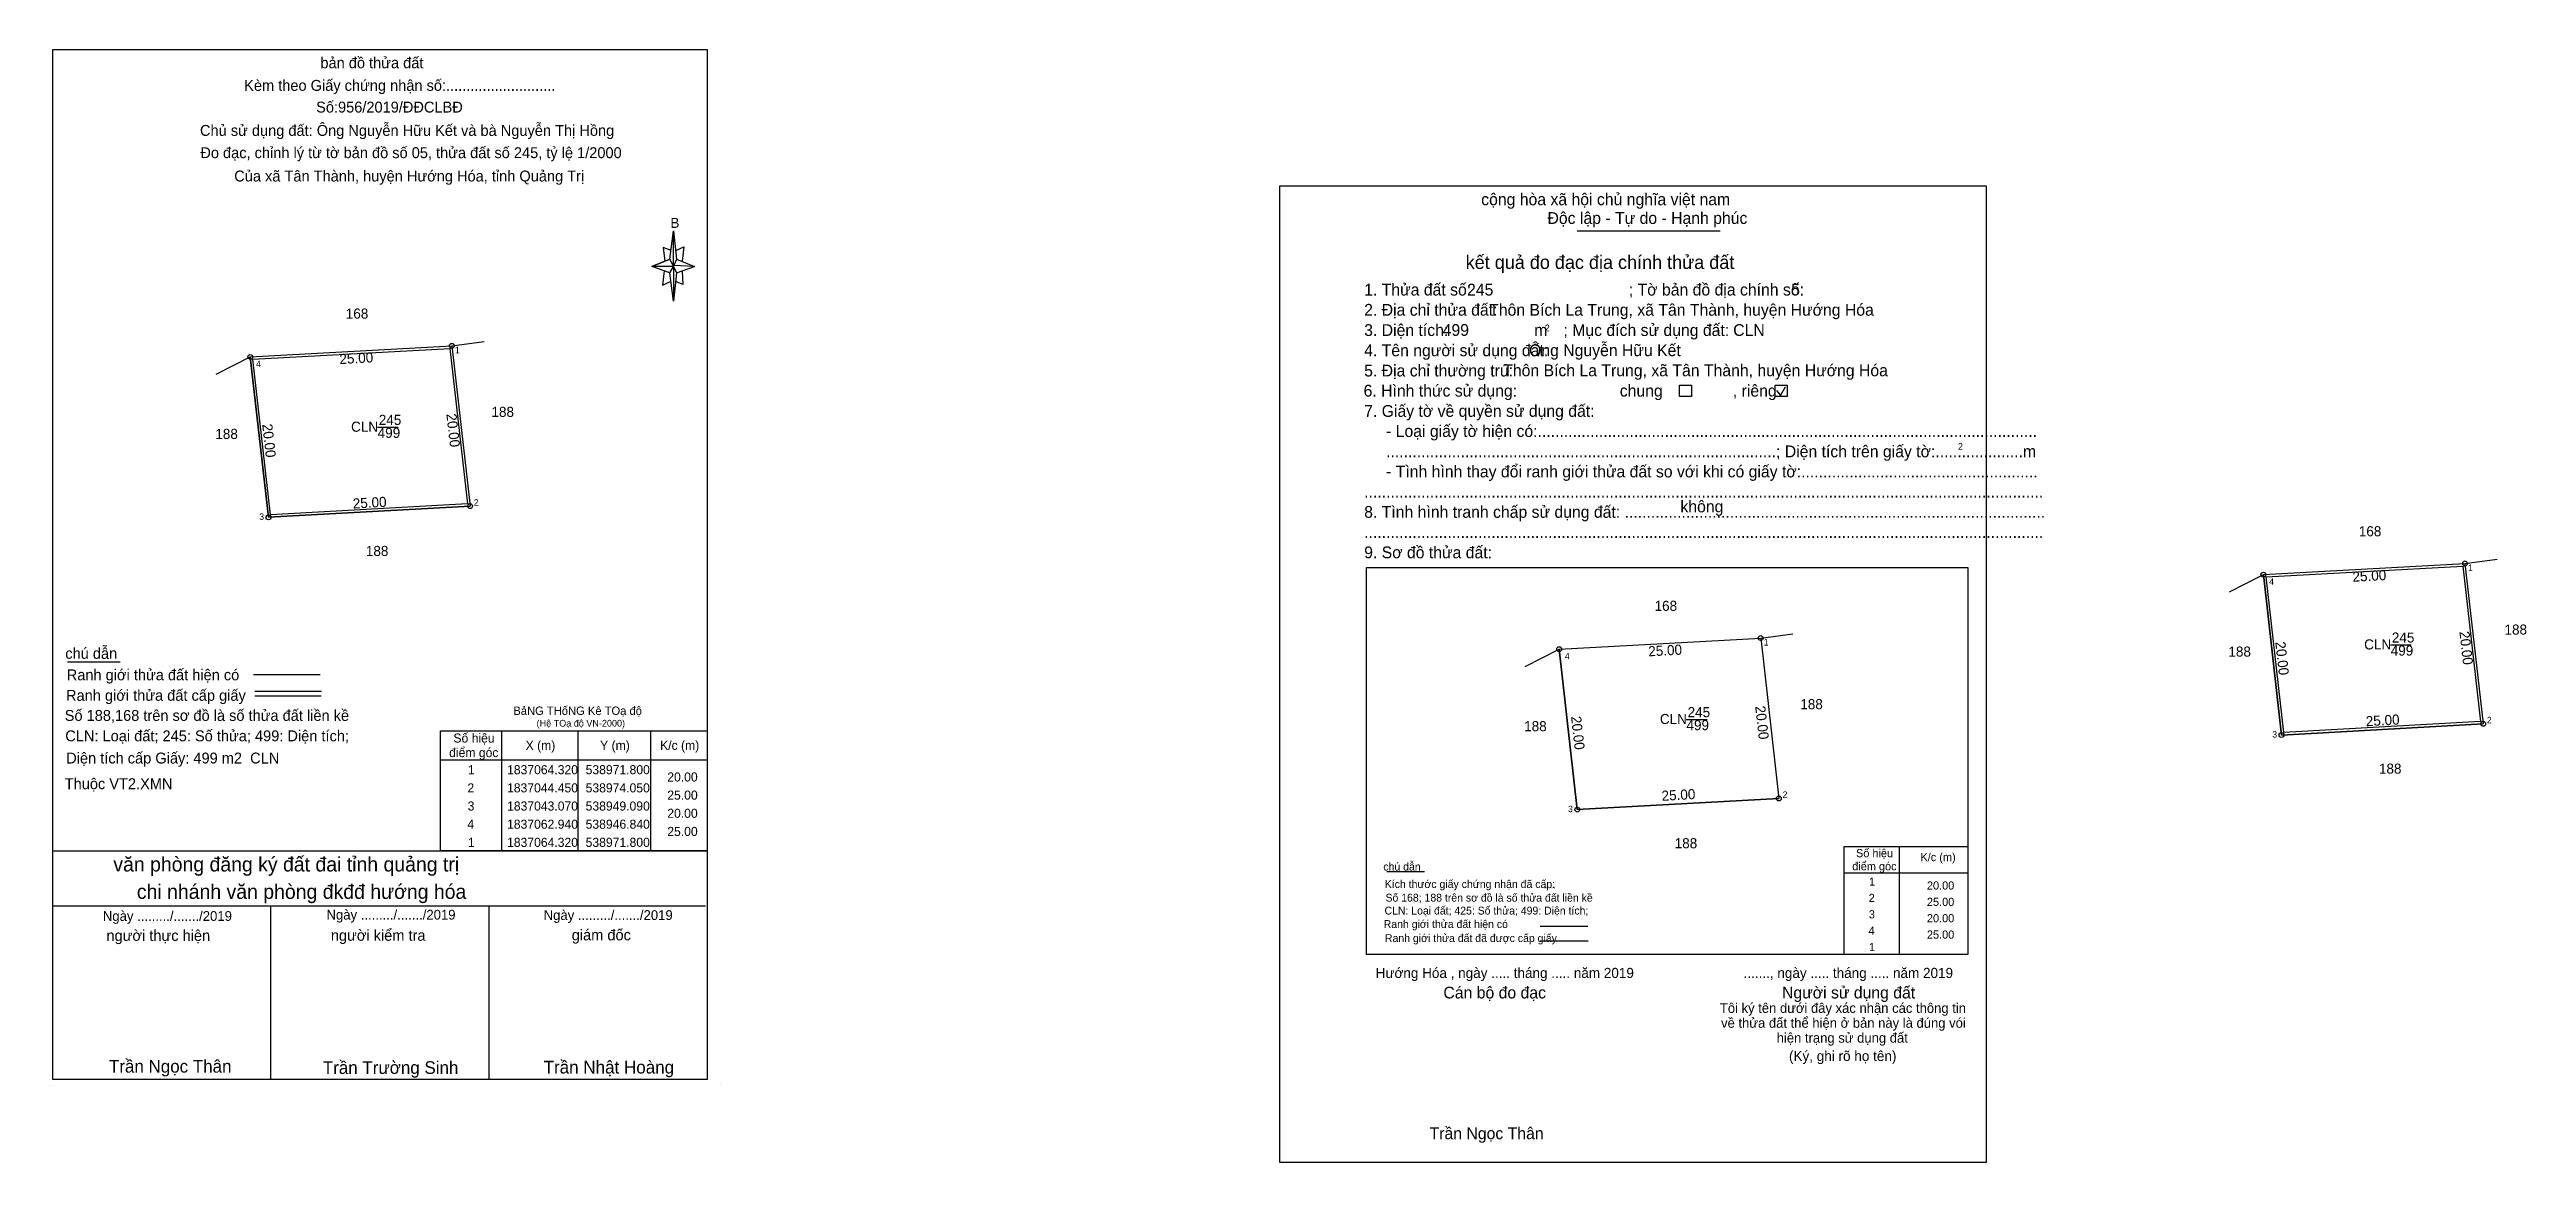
# Model space of a CAD drawing. Extents: x 538673 to 538979, y 1836990 to 1837128.
import ezdxf

# ---------------------------------------------------------------- set-up
doc = ezdxf.new("R2010")
doc.units = 0
for name, color, linetype in [('Level 1', 7, 'Continuous'), ('Level 10', 7, 'Continuous'), ('Level 17', 7, 'Continuous'), ('Level 2', 7, 'Continuous'), ('Level 36', 7, 'Continuous'), ('Level 5', 7, 'Continuous'), ('Level 6', 7, 'Continuous'), ('Level 63', 7, 'Continuous')]:
    doc.layers.add(name, color=color, linetype=linetype)

msp = doc.modelspace()

# ---------------------------------------------------------------- linework, layer by layer
at = {"layer": 'Level 1'}
for points in [[(538722.54, 1837091.29), (538724.79, 1837071.42), (538699.83, 1837070.04), (538697.58, 1837089.91)], [(538722.27, 1837090.97), (538724.46, 1837071.7), (538700.1, 1837070.36), (538697.91, 1837089.63)], [(538971.8, 1837064.32), (538974.05, 1837044.45), (538949.09, 1837043.07), (538946.84, 1837062.94)], [(538971.53, 1837064), (538973.72, 1837044.73), (538949.36, 1837043.39), (538947.17, 1837062.66)], [(538884.6, 1837055.08), (538886.85, 1837035.21), (538861.89, 1837033.83), (538859.64, 1837053.7)]]:
    msp.add_lwpolyline(points, close=True, dxfattribs=at)
at = {"layer": 'Level 10'}
for p, q in [((538697.58, 1837089.91), (538722.54, 1837091.29)), ((538697.58, 1837089.91), (538699.83, 1837070.04)), ((538722.54, 1837091.29), (538724.79, 1837071.42)), ((538699.83, 1837070.04), (538724.79, 1837071.42)), ((538946.84, 1837062.94), (538971.8, 1837064.32)), ((538971.8, 1837064.32), (538974.05, 1837044.45)), ((538946.84, 1837062.94), (538949.09, 1837043.07)), ((538859.64, 1837053.7), (538884.6, 1837055.08)), ((538859.64, 1837053.7), (538861.89, 1837033.83)), ((538884.6, 1837055.08), (538886.85, 1837035.21)), ((538949.09, 1837043.07), (538974.05, 1837044.45)), ((538861.89, 1837033.83), (538886.85, 1837035.21))]:
    msp.add_line(p, q, dxfattribs=at)
at = {"layer": 'Level 17'}
for p, q in [((538674.95, 1837052.14), (538681.47, 1837052.14)), ((538838.29, 1837026.14), (538842.99, 1837026.14))]:
    msp.add_line(p, q, dxfattribs=at)
at = {"layer": 'Level 2'}
for p, q in [((538825.04, 1837111.09), (538825.04, 1837111.09)), ((538861.89, 1837105.54), (538879.58, 1837105.54)), ((538886.57, 1837085.76), (538887.06, 1837085.12)), ((538887.06, 1837085.12), (538887.67, 1837086.2)), ((538835.77, 1837063.82), (538910.25, 1837063.82)), ((538835.77, 1837015.87), (538835.77, 1837063.82)), ((538910.25, 1837063.82), (538910.25, 1837015.87)), ((538910.25, 1837015.87), (538835.77, 1837015.87)), ((538912.53, 1836990.09), (538912.53, 1836990.09))]:
    msp.add_line(p, q, dxfattribs=at)
for points in [[(538825.04, 1837111.09), (538912.53, 1837111.09), (538912.53, 1836990.09), (538825.04, 1836990.09)], [(538874.55, 1837086.41), (538876.05, 1837086.41), (538876.05, 1837085.01), (538874.55, 1837085.01)], [(538886.37, 1837086.41), (538887.87, 1837086.41), (538887.87, 1837085.01), (538886.37, 1837085.01)]]:
    msp.add_lwpolyline(points, close=True, dxfattribs=at)
at = {"layer": 'Level 36'}
for p, q in [((538722.54, 1837091.29), (538726.52, 1837091.82)), ((538971.8, 1837064.32), (538975.78, 1837064.85)), ((538884.6, 1837055.08), (538888.58, 1837055.61))]:
    msp.add_line(p, q, dxfattribs=at)
at = {"layer": 'Level 5'}
for p, q in [((538749.53, 1837102.03), (538749.98, 1837105.54)), ((538749.53, 1837102.03), (538747.28, 1837101.13)), ((538747.28, 1837101.13), (538749.53, 1837102.03)), ((538749.53, 1837100.32), (538747.28, 1837101.13)), ((538749.98, 1837101.13), (538747.28, 1837101.13)), ((538749.71, 1837103.11), (538748.72, 1837103.47)), ((538748.72, 1837103.47), (538748.9, 1837101.76)), ((538749.98, 1837101.13), (538749.53, 1837102.03)), ((538749.53, 1837102.03), (538750.34, 1837100.32)), ((538752.59, 1837101.13), (538749.98, 1837101.22)), ((538749.98, 1837101.22), (538749.98, 1837101.13)), ((538749.98, 1837101.13), (538750.34, 1837100.32)), ((538750.25, 1837103.11), (538751.24, 1837103.56)), ((538750.34, 1837102.03), (538752.59, 1837101.13)), ((538750.34, 1837100.32), (538752.59, 1837101.13)), ((538750.34, 1837100.32), (538752.59, 1837101.13)), ((538751.24, 1837103.56), (538751.06, 1837101.76)), ((538748.81, 1837100.59), (538748.63, 1837098.79)), ((538748.63, 1837098.79), (538749.62, 1837099.24)), ((538750.34, 1837100.32), (538749.98, 1837096.81)), ((538751.15, 1837098.88), (538750.25, 1837099.24)), ((538751.06, 1837100.59), (538751.15, 1837098.88)), ((538673.14, 1837028.73), (538754.14, 1837028.73)), ((538673.14, 1837021.89), (538753.96, 1837021.89)), ((538673.14, 1837021.89), (538753.96, 1837021.89)), ((538673.14, 1837021.89), (538753.96, 1837021.89)), ((538673.14, 1837000.38), (538673.14, 1837021.89)), ((538700.14, 1837000.38), (538700.14, 1837021.89)), ((538727.14, 1837000.38), (538727.14, 1837021.89)), ((538754.14, 1837000.38), (538673.14, 1837000.38)), ((538672.72, 1836999.69), (538672.72, 1836999.69)), ((538672.72, 1836999.69), (538672.72, 1836999.69)), ((538672.72, 1836999.69), (538672.72, 1836999.69)), ((538673.08, 1836999.62), (538673.08, 1836999.62)), ((538673.08, 1836999.62), (538673.08, 1836999.62)), ((538673.08, 1836999.62), (538673.08, 1836999.62))]:
    msp.add_line(p, q, dxfattribs=at)
for points in [[(538673.14, 1837128), (538754.14, 1837128), (538754.14, 1837000.38), (538673.14, 1837000.38)], [(538749.98, 1837105.54), (538750.34, 1837102.03), (538749.98, 1837101.13)], [(538749.98, 1837101.13), (538749.98, 1837096.81), (538749.53, 1837100.32)]]:
    msp.add_lwpolyline(points, close=True, dxfattribs=at)
at = {"layer": 'Level 6'}
for p, q in [((538697.99, 1837050.58), (538706.22, 1837050.58)), ((538698.12, 1837048.5), (538706.4, 1837048.5)), ((538698.12, 1837047.94), (538706.34, 1837047.94)), ((538857.29, 1837019.4), (538863.2, 1837019.4)), ((538857.28, 1837017.58), (538863.24, 1837017.58)), ((538755.86, 1836999.93), (538755.86, 1836999.93)), ((538755.86, 1836999.93), (538755.86, 1836999.93)), ((538755.86, 1836999.93), (538755.86, 1836999.93))]:
    msp.add_line(p, q, dxfattribs=at)
at = {"layer": 'Level 63'}
for p, q in [((538693.37, 1837087.76), (538697.58, 1837089.91)), ((538713.33, 1837081.22), (538715.9, 1837081.22)), ((538942.63, 1837060.79), (538946.84, 1837062.94)), ((538855.43, 1837051.55), (538859.64, 1837053.7)), ((538962.59, 1837054.25), (538965.16, 1837054.25)), ((538728.67, 1837043.58), (538728.67, 1837028.73)), ((538738.12, 1837043.58), (538738.12, 1837028.73)), ((538747.12, 1837043.58), (538747.12, 1837028.73)), ((538875.39, 1837045.01), (538877.96, 1837045.01)), ((538721.11, 1837039.98), (538754.14, 1837039.98)), ((538901.75, 1837029.24), (538901.75, 1837015.88)), ((538910.25, 1837029.24), (538910.25, 1837015.88)), ((538894.94, 1837026), (538910.25, 1837026))]:
    msp.add_line(p, q, dxfattribs=at)
msp.add_lwpolyline([(538721.11, 1837043.58), (538754.14, 1837043.58), (538754.14, 1837028.73), (538721.11, 1837028.73)], close=True, dxfattribs=at)
msp.add_lwpolyline([(538910.25, 1837015.88), (538894.94, 1837015.88), (538894.94, 1837029.24), (538910.25, 1837029.24)], dxfattribs=at)
for centre in [(538697.58, 1837089.91), (538722.54, 1837091.29), (538724.79, 1837071.42), (538699.83, 1837070.04), (538971.8, 1837064.32), (538946.84, 1837062.94), (538884.6, 1837055.08), (538859.64, 1837053.7), (538949.09, 1837043.07), (538974.05, 1837044.45), (538861.89, 1837033.83), (538886.85, 1837035.21)]:
    msp.add_circle(centre, 0.3, dxfattribs=at)

# ---------------------------------------------------------------- texts
at = {"layer": 'Level 1'}
for s, height, p in [('499', 1.25, (538713.35, 1837079.88)), ('499', 1.25, (538962.61, 1837052.91)), ('BảNG THốNG Kê TOạ độ ', 1.035, (538730.15, 1837045.56)), ('(Hệ TOạ độ VN-2000)', 0.837, (538733.03, 1837044.11)), ('499', 1.25, (538875.41, 1837043.67))]:
    msp.add_text(s, height=height, dxfattribs=at).set_placement(p)
at = {"layer": 'Level 10'}
for s, p in [('245', (538713.49, 1837081.49)), ('CLN', (538710.06, 1837080.64)), ('245', (538962.75, 1837054.52)), ('CLN', (538959.32, 1837053.67)), ('245', (538875.55, 1837045.28)), ('CLN', (538872.12, 1837044.43))]:
    msp.add_text(s, height=1.25, dxfattribs=at).set_placement(p)
at = {"layer": 'Level 2'}
for s, height, p in [('cộng hòa xã hội chủ nghĩa việt nam', 1.4602, (538849.99, 1837108.71)), ('Độc lập - Tự do - Hạnh phúc', 1.4602, (538858.2, 1837106.39)), ('kết quả đo đạc địa chính thửa đất', 1.669, (538848.07, 1837100.81)), ('1. Thửa đất số:', 1.4602, (538835.5, 1837097.52)), ('245', 1.46, (538848.24, 1837097.52)), ('; Tờ bản đồ địa chính số:', 1.4602, (538868.27, 1837097.52)), ('5', 1.46, (538888.37, 1837097.54)), ('2. Địa chỉ thửa đất:', 1.4602, (538835.5, 1837095.02)), ('Thôn Bích La Trung, xã Tân Thành, huyện Hướng Hóa', 1.46, (538850.98, 1837095.02)), ('3. Diện tích:', 1.4602, (538835.5, 1837092.51)), ('499', 1.46, (538845.22, 1837092.52)), ('m', 1.46, (538856.56, 1837092.51)), ('2', 0.834, (538857.86, 1837093.09)), ('; Mục đích sử dụng đất:', 1.4602, (538860.18, 1837092.51)), (' CLN', 1.462, (538880.65, 1837092.51)), ('4. Tên người sử dụng đất:', 1.4602, (538835.5, 1837090)), ('5. Địa chỉ thường trú:', 1.4602, (538835.5, 1837087.49)), ('Thôn Bích La Trung, xã Tân Thành, huyện Hướng Hóa', 1.46, (538852.72, 1837087.52)), ('Ông Nguyễn Hữu Kết', 1.46, (538855.92, 1837090.01)), ('6. Hình thức sử dụng:', 1.4602, (538835.43, 1837085)), ('chung                , riêng', 1.4602, (538867.15, 1837085)), ('7. Giấy tờ về quyền sử dụng đất:', 1.4602, (538835.5, 1837082.49)), ('     - Loại giấy tờ hiện có:..................................................................................................................', 1.46016, (538835.5, 1837080)), ('     - Tình hình thay đổi ranh giới thửa đất so với khi có giấy tờ:......................................................', 1.46016, (538835.5, 1837074.99)), ('     .........................................................................................; Diện tích trên giấy tờ:....................m', 1.46016, (538835.5, 1837077.48)), ('2', 0.834, (538909.02, 1837078.41)), ('8. Tình hình tranh chấp sử dụng đất: ................................................................................................', 1.46016, (538835.5, 1837069.98)), ('...........................................................................................................................................................', 1.46016, (538835.5, 1837072.48)), ('không', 1.46, (538874.66, 1837070.66)), ('...........................................................................................................................................................', 1.46016, (538835.5, 1837067.48)), ('9. Sơ đồ thửa đất:', 1.4602, (538835.5, 1837064.97)), ('.....', 0.81, (538857.71, 1837024.09)), ('Hướng Hóa , ngày ..... tháng ..... năm 2019', 1.2506, (538836.93, 1837012.97)), ('......., ngày ..... tháng ..... năm 2019', 1.2506, (538882.48, 1837012.97)), ('Cán bộ đo đạc', 1.4603, (538845.31, 1837010.43)), ('Tôi ký tên dưới đây xác nhận các thông tin', 1.2064, (538879.54, 1837008.64)), ('Người sử dụng đất', 1.4602, (538887.24, 1837010.43)), ('về thửa đất thể hiện ở bản này là đúng vói', 1.2064, (538879.69, 1837006.8)), ('hiện trạng sử dụng đất', 1.2064, (538886.58, 1837004.95)), ('(Ký, ghi rõ họ tên)', 1.2517, (538888.1, 1837002.68)), ('Trần Ngọc Thân', 1.4612, (538843.6, 1836992.99)), ('.', 0.417, (538912.45, 1836989.86))]:
    msp.add_text(s, height=height, dxfattribs=at).set_placement(p)
at = {"layer": 'Level 5'}
for s, height, p in [('bản đồ thửa đất', 1.35, (538706.26, 1837125.68)), ('Kèm theo Giấy chứng nhận số:...........................', 1.35, (538696.82, 1837122.88)), ('Số:956/2019/ĐĐCLBĐ', 1.35, (538705.73, 1837120.19)), ('Chủ sử dụng đất: Ông Nguyễn Hữu Kết và bà Nguyễn Thị Hồng', 1.35, (538691.35, 1837117.3)), ('Đo đạc, chỉnh lý từ tờ bản đồ số 05, thửa đất số 245, tỷ lệ 1/2000 ', 1.35, (538691.39, 1837114.54)), ('Của xã Tân Thành, huyện Hướng Hóa, tỉnh Quảng Trị', 1.35, (538695.59, 1837111.65)), ('B', 1.24, (538749.6, 1837105.9)), ('văn phòng đăng ký đất đai tỉnh quảng trị', 1.7999, (538680.62, 1837026.16)), ('chi nhánh văn phòng đkđđ hướng hóa', 1.7999, (538683.53, 1837022.77)), ('Ngày ........./......./2019', 1.215, (538707.01, 1837020.2)), ('Ngày ........./......./2019', 1.215, (538733.9, 1837020.15)), ('Ngày ........./......./2019', 1.215, (538679.32, 1837020.04)), ('người thực hiện', 1.35, (538679.77, 1837017.56)), ('người kiểm tra', 1.35, (538707.55, 1837017.58)), ('giám đốc', 1.35, (538737.38, 1837017.63)), ('Trần Ngọc Thân', 1.57, (538680.08, 1837001.24)), ('Trần Trường Sinh', 1.57, (538706.56, 1837001.08)), ('Trần Nhật Hoàng', 1.5749, (538733.9, 1837001.13))]:
    msp.add_text(s, height=height, dxfattribs=at).set_placement(p)
at = {"layer": 'Level 6'}
for s, height, p in [('chú dẫn', 1.35, (538674.67, 1837052.51)), ('Ranh giới thửa đất hiện có ', 1.35, (538674.85, 1837049.85)), ('Số 188,168 trên sơ đồ là số thửa đất liền kề', 1.35, (538674.6, 1837044.82)), ('Ranh giới thửa đất cấp giấy', 1.35, (538674.76, 1837047.31)), ('CLN: Loại đất; 245: Số thửa; 499: Diện tích;', 1.35, (538674.67, 1837042.29)), ('Diện tích cấp Giấy: 499 m2  CLN', 1.35, (538674.78, 1837039.54)), ('Thuộc VT2.XMN', 1.35, (538674.6, 1837036.36)), ('chú dẫn', 0.972, (538837.87, 1837026.28)), ('Kích thước giấy chứng nhận đã cấp:', 0.972, (538838.05, 1837024.12)), ('CLN: Loại đất; 425: Số thửa; 499: Diện tích;', 0.97, (538838.02, 1837020.83)), ('Số 168; 188 trên sơ đồ là số thửa đất liền kề', 0.97, (538838.14, 1837022.43)), ('Ranh giới thửa đất hiện có ', 0.972, (538837.92, 1837019.16)), ('Ranh giới thửa đất đã được cấp giấy', 0.972, (538838.07, 1837017.42))]:
    msp.add_text(s, height=height, dxfattribs=at).set_placement(p)
at = {"layer": 'Level 63'}
for s, height, p in [('168', 1.25, (538709.4, 1837094.66)), (' 4', 0.8, (538698, 1837088.66)), (' 1', 0.8, (538722.62, 1837090.37)), ('188', 1.25, (538727.44, 1837082.48)), ('188', 1.25, (538727.44, 1837082.48)), ('188', 1.25, (538693.25, 1837079.75)), (' 3', 0.8, (538698.39, 1837069.72)), (' 2', 0.8, (538724.96, 1837071.49)), ('168', 1.25, (538958.66, 1837067.69)), ('188', 1.25, (538711.89, 1837065.25)), (' 4', 0.8, (538947.26, 1837061.69)), (' 1', 0.8, (538971.88, 1837063.4)), ('168', 1.25, (538871.46, 1837058.45)), ('188', 1.25, (538976.7, 1837055.51)), ('188', 1.25, (538976.7, 1837055.51)), (' 4', 0.8, (538860.06, 1837052.45)), (' 1', 0.8, (538884.68, 1837054.16)), ('188', 1.25, (538942.51, 1837052.78)), ('188', 1.25, (538889.5, 1837046.27)), ('188', 1.25, (538889.5, 1837046.27)), ('Số hiệu', 1.125, (538722.73, 1837042.13)), ('188', 1.25, (538855.31, 1837043.54)), (' 3', 0.8, (538947.65, 1837042.75)), (' 2', 0.8, (538974.22, 1837044.52)), ('điểm góc', 1.125, (538722.2, 1837040.33)), ('X (m)', 1.125, (538731.67, 1837041.23)), ('Y (m)', 1.125, (538740.89, 1837041.23)), ('K/c (m)', 1.125, (538748.32, 1837041.23)), (' 2', 1.125, (538724.05, 1837035.96)), (' 1', 1.125, (538724.11, 1837038.21)), ('1837064.320', 1.1249, (538729.37, 1837038.21)), ('1837044.450', 1.1249, (538729.37, 1837035.96)), ('538971.800', 1.125, (538739.1, 1837038.21)), ('538974.050', 1.125, (538739.1, 1837035.96)), ('20.00', 1.125, (538749.21, 1837037.31)), ('188', 1.25, (538961.15, 1837038.28)), (' 3', 1.125, (538724.07, 1837033.71)), ('1837043.070', 1.1249, (538729.37, 1837033.71)), ('538949.090', 1.125, (538739.1, 1837033.71)), ('25.00', 1.125, (538749.21, 1837035.06)), ('20.00', 1.125, (538749.21, 1837032.81)), (' 3', 0.8, (538860.45, 1837033.51)), (' 2', 0.8, (538887.02, 1837035.28)), (' 4', 1.125, (538724.04, 1837031.46)), ('1837062.940', 1.1249, (538729.37, 1837031.46)), ('538946.840', 1.125, (538739.1, 1837031.46)), ('25.00', 1.125, (538749.21, 1837030.56)), (' 1', 1.125, (538724.11, 1837029.21)), ('1837064.320', 1.1249, (538729.37, 1837029.21)), ('538971.800', 1.125, (538739.1, 1837029.21)), ('188', 1.25, (538873.95, 1837029.04)), ('điểm góc', 1.012, (538895.93, 1837026.31)), ('Số hiệu', 1.012, (538896.4, 1837027.93)), ('K/c (m)', 1.012, (538904.38, 1837027.44)), (' 1', 1.012, (538897.64, 1837024.4)), ('20.00', 1.012, (538905.18, 1837023.92)), (' 2', 1.012, (538897.59, 1837022.38)), (' 3', 1.012, (538897.61, 1837020.35)), ('25.00', 1.012, (538905.18, 1837021.89)), (' 4', 1.012, (538897.58, 1837018.33)), ('20.00', 1.012, (538905.18, 1837019.87)), ('25.00', 1.012, (538905.18, 1837017.84)), (' 1', 1.012, (538897.64, 1837016.3))]:
    msp.add_text(s, height=height, dxfattribs=at).set_placement(p)
for s, rotation, p in [('25.00', 3.1646, (538708.65, 1837089.02)), ('20.00', 276.4604, (538721.85, 1837082.83)), ('20.00', 276.4604, (538699.05, 1837081.55)), ('25.00', 3.1646, (538710.3, 1837071.12)), ('25.00', 3.1646, (538957.91, 1837062.05)), ('20.00', 276.4604, (538971.11, 1837055.86)), ('25.00', 3.1646, (538870.71, 1837052.81)), ('20.00', 276.4604, (538948.31, 1837054.58)), ('20.00', 276.4604, (538883.91, 1837046.62)), ('20.00', 276.4604, (538861.11, 1837045.34)), ('25.00', 3.1646, (538959.56, 1837044.15)), ('25.00', 3.1646, (538872.36, 1837034.91))]:
    msp.add_text(s, height=1.25, rotation=rotation, dxfattribs=at).set_placement(p)

doc.saveas('drawing.dxf')
